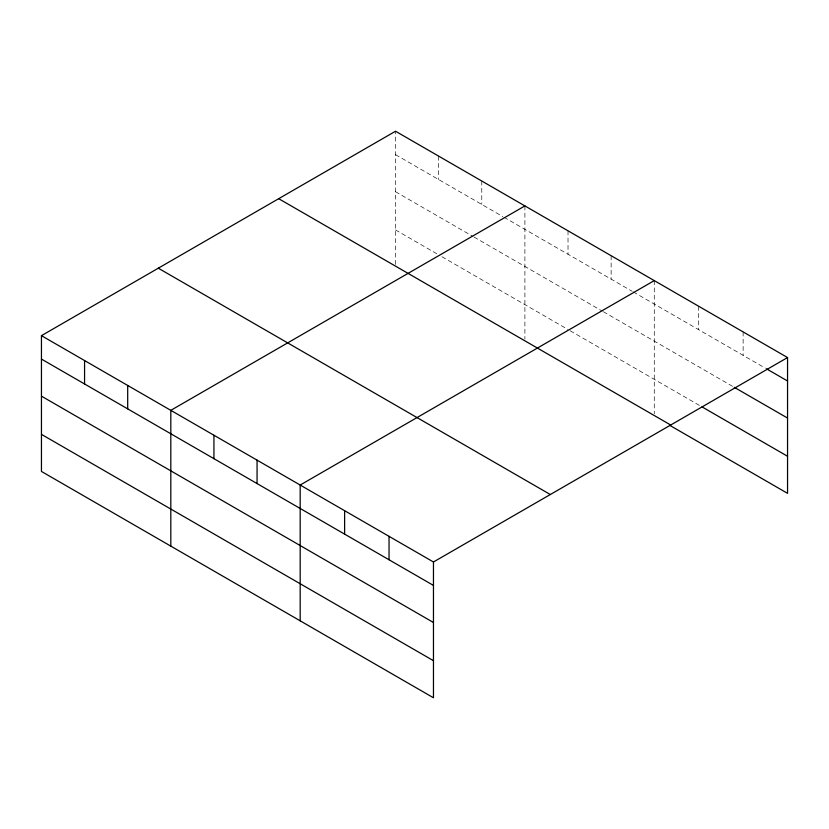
<?xml version="1.0" encoding="UTF-8"?>
<svg xmlns="http://www.w3.org/2000/svg" width="829" height="829" viewBox="0 0 829 829"><rect width="100%" height="100%" fill="white"/><g stroke="black" fill="none" stroke-linecap="round" stroke-linejoin="round"><path stroke-width="0.62" stroke-dasharray="4.14 3.11" d="M395.537 264.451L395.537 131.231M395.537 154.66L502.788 216.576M503.887 217.219L632.154 291.269M633.252 291.912L765.333 368.159M395.537 191.737L472.934 236.42M474.033 237.063L602.3 311.113M603.398 311.745L733.126 386.646M395.537 229.934L438.655 254.835M441.971 256.752L568.02 329.517M570.228 330.802L700.909 406.251M743.126 331.911L743.126 355.34M698.692 306.264L698.692 329.683M654.268 280.606L654.268 413.837M611.139 255.715L611.139 279.145M568.02 230.814L568.02 254.244M524.902 205.924L524.902 339.144M481.773 181.023L481.773 204.452M438.655 156.121L438.655 179.551"/><path stroke-width="1.24" d="M41.45 335.662L433.463 561.989L433.463 697.769L41.45 471.442L41.45 335.662L395.537 131.231L787.55 357.558L787.55 493.338L669.811 425.37M524.902 205.924L170.815 410.345L170.815 546.124M654.268 280.606L300.181 485.038L300.181 620.817M433.463 561.989L787.55 357.558M766.442 368.801L787.55 380.988M734.235 387.288L787.55 418.065M702.028 406.884L787.55 456.261M278.689 198.691L670.702 425.018M158.298 268.192L550.311 494.53M41.45 359.081L433.463 585.419M41.45 396.158L433.463 622.496M41.45 434.365L433.463 660.692M389.039 536.332L389.039 559.762M344.615 510.685L344.615 534.114M257.063 460.136L257.063 483.566M213.934 435.246L213.934 458.675M127.697 385.454L127.697 408.873M84.568 360.553L84.568 383.982"/></g></svg>
